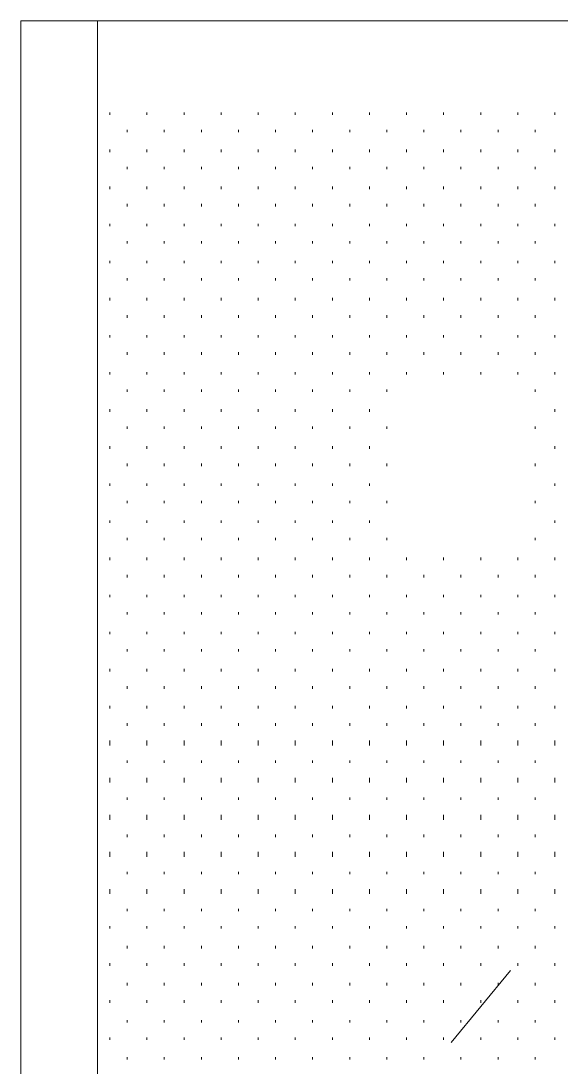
# Model space of a CAD drawing. Header units: inches. Extents: x -6061 to 13621, y -296 to 7483.
# Drawn here: x -5528.98 to -5511.48, y -126.41 to -92.54 of the extents above; entities that cross this region are included whole.
import ezdxf

# ---------------------------------------------------------------- set-up
doc = ezdxf.new("R2010")
doc.units = ezdxf.units.IN
doc.header["$MEASUREMENT"] = 0
doc.layers.get('0').update_dxf_attribs({"linetype": 'CONTINUOUS'})

msp = doc.modelspace()

# ---------------------------------------------------------------- linework, layer by layer
at = {"color": 7, "linetype": 'Continuous', "lineweight": 9, "true_color": 0x000007}
for p, q in [((-5528.97741, -92.53575), (-5526.49461, -92.53575)), ((-5528.97741, -92.53575), (-5528.97741, -184.55973)), ((-5526.49461, -184.55973), (-5526.49461, -92.53575)), ((-5526.49461, -95.01855), (-5526.49461, -92.53575)), ((-5490.45388, -92.53575), (-5526.49461, -92.53575)), ((-5526.49461, -95.01855), (-5526.49461, -184.55973)), ((-5513.11949, -123.2905), (-5515.04167, -125.61312))]:
    msp.add_line(p, q, dxfattribs=at)
at = {"color": 7, "linetype": 'Continuous', "lineweight": 18, "true_color": 0x000007}
for p, q in [((-5528.97741, -184.55973), (-5528.97741, -92.53575)), ((-5528.97741, -92.53575), (-5420.93533, -92.53575))]:
    msp.add_line(p, q, dxfattribs=at)
at = {"color": 7, "linetype": 'Continuous', "lineweight": 9, "true_color": 0xffffff}
for p, q in [((-5526.09415, -95.57919), (-5526.09415, -95.4991)), ((-5524.8928, -95.57919), (-5524.8928, -95.4991)), ((-5523.69144, -95.57919), (-5523.69144, -95.4991)), ((-5522.49008, -95.57919), (-5522.49008, -95.4991)), ((-5521.28872, -95.57919), (-5521.28872, -95.4991)), ((-5520.08737, -95.57919), (-5520.08737, -95.4991)), ((-5518.88601, -95.57919), (-5518.88601, -95.4991)), ((-5517.68465, -95.57919), (-5517.68465, -95.4991)), ((-5516.48329, -95.57919), (-5516.48329, -95.4991)), ((-5515.28194, -95.57919), (-5515.28194, -95.4991)), ((-5514.08058, -95.57919), (-5514.08058, -95.4991)), ((-5512.87922, -95.57919), (-5512.87922, -95.4991)), ((-5511.67786, -95.57919), (-5511.67786, -95.4991)), ((-5525.53352, -96.13982), (-5525.53352, -96.05973)), ((-5524.33216, -96.13982), (-5524.33216, -96.05973)), ((-5523.13081, -96.13982), (-5523.13081, -96.05973)), ((-5521.92945, -96.13982), (-5521.92945, -96.05973)), ((-5520.72809, -96.13982), (-5520.72809, -96.05973)), ((-5519.52673, -96.13982), (-5519.52673, -96.05973)), ((-5518.32538, -96.13982), (-5518.32538, -96.05973)), ((-5517.12402, -96.13982), (-5517.12402, -96.05973)), ((-5515.92266, -96.13982), (-5515.92266, -96.05973)), ((-5514.7213, -96.13982), (-5514.7213, -96.05973)), ((-5513.51995, -96.13982), (-5513.51995, -96.05973)), ((-5512.31859, -96.13982), (-5512.31859, -96.05973)), ((-5526.09415, -96.78054), (-5526.09415, -96.70045)), ((-5524.8928, -96.78054), (-5524.8928, -96.70045)), ((-5523.69144, -96.78054), (-5523.69144, -96.70045)), ((-5522.49008, -96.78054), (-5522.49008, -96.70045)), ((-5521.28872, -96.78054), (-5521.28872, -96.70045)), ((-5520.08737, -96.78054), (-5520.08737, -96.70045)), ((-5518.88601, -96.78054), (-5518.88601, -96.70045)), ((-5517.68465, -96.78054), (-5517.68465, -96.70045)), ((-5516.48329, -96.78054), (-5516.48329, -96.70045)), ((-5515.28194, -96.78054), (-5515.28194, -96.70045)), ((-5514.08058, -96.78054), (-5514.08058, -96.70045)), ((-5512.87922, -96.78054), (-5512.87922, -96.70045)), ((-5511.67786, -96.78054), (-5511.67786, -96.70045)), ((-5525.53352, -97.34118), (-5525.53352, -97.26109)), ((-5524.33216, -97.34118), (-5524.33216, -97.26109)), ((-5523.13081, -97.34118), (-5523.13081, -97.26109)), ((-5521.92945, -97.34118), (-5521.92945, -97.26109)), ((-5520.72809, -97.34118), (-5520.72809, -97.26109)), ((-5519.52673, -97.34118), (-5519.52673, -97.26109)), ((-5518.32538, -97.34118), (-5518.32538, -97.26109)), ((-5517.12402, -97.34118), (-5517.12402, -97.26109)), ((-5515.92266, -97.34118), (-5515.92266, -97.26109)), ((-5514.7213, -97.34118), (-5514.7213, -97.26109)), ((-5513.51995, -97.34118), (-5513.51995, -97.26109)), ((-5512.31859, -97.34118), (-5512.31859, -97.26109)), ((-5526.09415, -97.9819), (-5526.09415, -97.90181)), ((-5524.8928, -97.9819), (-5524.8928, -97.90181)), ((-5523.69144, -97.9819), (-5523.69144, -97.90181)), ((-5522.49008, -97.9819), (-5522.49008, -97.90181)), ((-5521.28872, -97.9819), (-5521.28872, -97.90181)), ((-5520.08737, -97.9819), (-5520.08737, -97.90181)), ((-5518.88601, -97.9819), (-5518.88601, -97.90181)), ((-5517.68465, -97.9819), (-5517.68465, -97.90181)), ((-5516.48329, -97.9819), (-5516.48329, -97.90181)), ((-5515.28194, -97.9819), (-5515.28194, -97.90181)), ((-5514.08058, -97.9819), (-5514.08058, -97.90181)), ((-5512.87922, -97.9819), (-5512.87922, -97.90181)), ((-5511.67786, -97.9819), (-5511.67786, -97.90181)), ((-5525.53352, -98.54253), (-5525.53352, -98.46244)), ((-5524.33216, -98.54253), (-5524.33216, -98.46244)), ((-5523.13081, -98.54253), (-5523.13081, -98.46244)), ((-5521.92945, -98.54253), (-5521.92945, -98.46244)), ((-5520.72809, -98.54253), (-5520.72809, -98.46244)), ((-5519.52673, -98.54253), (-5519.52673, -98.46244)), ((-5518.32538, -98.54253), (-5518.32538, -98.46244)), ((-5517.12402, -98.54253), (-5517.12402, -98.46244)), ((-5515.92266, -98.54253), (-5515.92266, -98.46244)), ((-5514.7213, -98.54253), (-5514.7213, -98.46244)), ((-5513.51995, -98.54253), (-5513.51995, -98.46244)), ((-5512.31859, -98.54253), (-5512.31859, -98.46244)), ((-5526.09415, -99.18326), (-5526.09415, -99.10317)), ((-5524.8928, -99.18326), (-5524.8928, -99.10317)), ((-5523.69144, -99.18326), (-5523.69144, -99.10317)), ((-5522.49008, -99.18326), (-5522.49008, -99.10317)), ((-5521.28872, -99.18326), (-5521.28872, -99.10317)), ((-5520.08737, -99.18326), (-5520.08737, -99.10317)), ((-5518.88601, -99.18326), (-5518.88601, -99.10317)), ((-5517.68465, -99.18326), (-5517.68465, -99.10317)), ((-5516.48329, -99.18326), (-5516.48329, -99.10317)), ((-5515.28194, -99.18326), (-5515.28194, -99.10317)), ((-5514.08058, -99.18326), (-5514.08058, -99.10317)), ((-5512.87922, -99.18326), (-5512.87922, -99.10317)), ((-5511.67786, -99.18326), (-5511.67786, -99.10317)), ((-5525.53352, -99.74389), (-5525.53352, -99.6638)), ((-5524.33216, -99.74389), (-5524.33216, -99.6638)), ((-5523.13081, -99.74389), (-5523.13081, -99.6638)), ((-5521.92945, -99.74389), (-5521.92945, -99.6638)), ((-5520.72809, -99.74389), (-5520.72809, -99.6638)), ((-5519.52673, -99.74389), (-5519.52673, -99.6638)), ((-5518.32538, -99.74389), (-5518.32538, -99.6638)), ((-5517.12402, -99.74389), (-5517.12402, -99.6638)), ((-5515.92266, -99.74389), (-5515.92266, -99.6638)), ((-5514.7213, -99.74389), (-5514.7213, -99.6638)), ((-5513.51995, -99.74389), (-5513.51995, -99.6638)), ((-5512.31859, -99.74389), (-5512.31859, -99.6638)), ((-5526.09415, -100.38462), (-5526.09415, -100.30453)), ((-5524.8928, -100.38462), (-5524.8928, -100.30453)), ((-5523.69144, -100.38462), (-5523.69144, -100.30453)), ((-5522.49008, -100.38462), (-5522.49008, -100.30453)), ((-5521.28872, -100.38462), (-5521.28872, -100.30453)), ((-5520.08737, -100.38462), (-5520.08737, -100.30453)), ((-5518.88601, -100.38462), (-5518.88601, -100.30453)), ((-5517.68465, -100.38462), (-5517.68465, -100.30453)), ((-5516.48329, -100.38462), (-5516.48329, -100.30453)), ((-5515.28194, -100.38462), (-5515.28194, -100.30453)), ((-5514.08058, -100.38462), (-5514.08058, -100.30453)), ((-5512.87922, -100.38462), (-5512.87922, -100.30453)), ((-5511.67786, -100.38462), (-5511.67786, -100.30453)), ((-5525.53352, -100.94525), (-5525.53352, -100.86516)), ((-5524.33216, -100.94525), (-5524.33216, -100.86516)), ((-5523.13081, -100.94525), (-5523.13081, -100.86516)), ((-5521.92945, -100.94525), (-5521.92945, -100.86516)), ((-5520.72809, -100.94525), (-5520.72809, -100.86516)), ((-5519.52673, -100.94525), (-5519.52673, -100.86516)), ((-5518.32538, -100.94525), (-5518.32538, -100.86516)), ((-5517.12402, -100.94525), (-5517.12402, -100.86516)), ((-5515.92266, -100.94525), (-5515.92266, -100.86516)), ((-5514.7213, -100.94525), (-5514.7213, -100.86516)), ((-5513.51995, -100.94525), (-5513.51995, -100.86516)), ((-5512.31859, -100.94525), (-5512.31859, -100.86516)), ((-5526.09415, -101.58597), (-5526.09415, -101.50588)), ((-5524.8928, -101.58597), (-5524.8928, -101.50588)), ((-5523.69144, -101.58597), (-5523.69144, -101.50588)), ((-5522.49008, -101.58597), (-5522.49008, -101.50588)), ((-5521.28872, -101.58597), (-5521.28872, -101.50588)), ((-5520.08737, -101.58597), (-5520.08737, -101.50588)), ((-5518.88601, -101.58597), (-5518.88601, -101.50588)), ((-5517.68465, -101.58597), (-5517.68465, -101.50588)), ((-5516.48329, -101.58597), (-5516.48329, -101.50588)), ((-5515.28194, -101.58597), (-5515.28194, -101.50588)), ((-5514.08058, -101.58597), (-5514.08058, -101.50588)), ((-5512.87922, -101.58597), (-5512.87922, -101.50588)), ((-5511.67786, -101.58597), (-5511.67786, -101.50588)), ((-5525.53352, -102.14661), (-5525.53352, -102.06652)), ((-5524.33216, -102.14661), (-5524.33216, -102.06652)), ((-5523.13081, -102.14661), (-5523.13081, -102.06652)), ((-5521.92945, -102.14661), (-5521.92945, -102.06652)), ((-5520.72809, -102.14661), (-5520.72809, -102.06652)), ((-5519.52673, -102.14661), (-5519.52673, -102.06652)), ((-5518.32538, -102.14661), (-5518.32538, -102.06652)), ((-5517.12402, -102.14661), (-5517.12402, -102.06652)), ((-5515.92266, -102.14661), (-5515.92266, -102.06652)), ((-5514.7213, -102.14661), (-5514.7213, -102.06652)), ((-5513.51995, -102.14661), (-5513.51995, -102.06652)), ((-5512.31859, -102.14661), (-5512.31859, -102.06652)), ((-5526.09415, -102.78733), (-5526.09415, -102.70724)), ((-5524.8928, -102.78733), (-5524.8928, -102.70724)), ((-5523.69144, -102.78733), (-5523.69144, -102.70724)), ((-5522.49008, -102.78733), (-5522.49008, -102.70724)), ((-5521.28872, -102.78733), (-5521.28872, -102.70724)), ((-5520.08737, -102.78733), (-5520.08737, -102.70724)), ((-5518.88601, -102.78733), (-5518.88601, -102.70724)), ((-5517.68465, -102.78733), (-5517.68465, -102.70724)), ((-5516.48329, -102.78733), (-5516.48329, -102.70724)), ((-5515.28194, -102.78733), (-5515.28194, -102.70724)), ((-5514.08058, -102.78733), (-5514.08058, -102.70724)), ((-5512.87922, -102.78733), (-5512.87922, -102.70724)), ((-5511.67786, -102.78733), (-5511.67786, -102.70724)), ((-5525.53352, -103.34796), (-5525.53352, -103.26787)), ((-5524.33216, -103.34796), (-5524.33216, -103.26787)), ((-5523.13081, -103.34796), (-5523.13081, -103.26787)), ((-5521.92945, -103.34796), (-5521.92945, -103.26787)), ((-5520.72809, -103.34796), (-5520.72809, -103.26787)), ((-5519.52673, -103.34796), (-5519.52673, -103.26787)), ((-5518.32538, -103.34796), (-5518.32538, -103.26787)), ((-5517.12402, -103.34796), (-5517.12402, -103.26787)), ((-5515.92266, -103.34796), (-5515.92266, -103.26787)), ((-5514.7213, -103.34796), (-5514.7213, -103.26787)), ((-5513.51995, -103.34796), (-5513.51995, -103.26787)), ((-5512.31859, -103.34796), (-5512.31859, -103.26787)), ((-5526.09415, -103.98869), (-5526.09415, -103.9086)), ((-5524.8928, -103.98869), (-5524.8928, -103.9086)), ((-5523.69144, -103.98869), (-5523.69144, -103.9086)), ((-5522.49008, -103.98869), (-5522.49008, -103.9086)), ((-5521.28872, -103.98869), (-5521.28872, -103.9086)), ((-5520.08737, -103.98869), (-5520.08737, -103.9086)), ((-5518.88601, -103.98869), (-5518.88601, -103.9086)), ((-5517.68465, -103.98869), (-5517.68465, -103.9086)), ((-5516.48329, -103.98869), (-5516.48329, -103.9086)), ((-5515.28194, -103.98869), (-5515.28194, -103.9086)), ((-5514.08058, -103.98869), (-5514.08058, -103.9086)), ((-5512.87922, -103.98869), (-5512.87922, -103.9086)), ((-5511.67786, -103.98869), (-5511.67786, -103.9086)), ((-5525.53352, -104.54932), (-5525.53352, -104.46923)), ((-5524.33216, -104.54932), (-5524.33216, -104.46923)), ((-5523.13081, -104.54932), (-5523.13081, -104.46923)), ((-5521.92945, -104.54932), (-5521.92945, -104.46923)), ((-5520.72809, -104.54932), (-5520.72809, -104.46923)), ((-5519.52673, -104.54932), (-5519.52673, -104.46923)), ((-5518.32538, -104.54932), (-5518.32538, -104.46923)), ((-5517.12402, -104.54932), (-5517.12402, -104.46923)), ((-5512.31859, -104.54932), (-5512.31859, -104.46923)), ((-5526.09415, -105.19005), (-5526.09415, -105.10995)), ((-5524.8928, -105.19005), (-5524.8928, -105.10995)), ((-5523.69144, -105.19005), (-5523.69144, -105.10995)), ((-5522.49008, -105.19005), (-5522.49008, -105.10995)), ((-5521.28872, -105.19005), (-5521.28872, -105.10995)), ((-5520.08737, -105.19005), (-5520.08737, -105.10995)), ((-5518.88601, -105.19005), (-5518.88601, -105.10995)), ((-5517.68465, -105.19005), (-5517.68465, -105.10995)), ((-5511.67786, -105.19005), (-5511.67786, -105.10995)), ((-5525.53352, -105.75068), (-5525.53352, -105.67059)), ((-5524.33216, -105.75068), (-5524.33216, -105.67059)), ((-5523.13081, -105.75068), (-5523.13081, -105.67059)), ((-5521.92945, -105.75068), (-5521.92945, -105.67059)), ((-5520.72809, -105.75068), (-5520.72809, -105.67059)), ((-5519.52673, -105.75068), (-5519.52673, -105.67059)), ((-5518.32538, -105.75068), (-5518.32538, -105.67059)), ((-5517.12402, -105.75068), (-5517.12402, -105.67059)), ((-5512.31859, -105.75068), (-5512.31859, -105.67059)), ((-5526.09415, -106.3914), (-5526.09415, -106.31131)), ((-5524.8928, -106.3914), (-5524.8928, -106.31131)), ((-5523.69144, -106.3914), (-5523.69144, -106.31131)), ((-5522.49008, -106.3914), (-5522.49008, -106.31131)), ((-5521.28872, -106.3914), (-5521.28872, -106.31131)), ((-5520.08737, -106.3914), (-5520.08737, -106.31131)), ((-5518.88601, -106.3914), (-5518.88601, -106.31131)), ((-5517.68465, -106.3914), (-5517.68465, -106.31131)), ((-5511.67786, -106.3914), (-5511.67786, -106.31131)), ((-5525.53352, -106.95204), (-5525.53352, -106.87195)), ((-5524.33216, -106.95204), (-5524.33216, -106.87195)), ((-5523.13081, -106.95204), (-5523.13081, -106.87195)), ((-5521.92945, -106.95204), (-5521.92945, -106.87195)), ((-5520.72809, -106.95204), (-5520.72809, -106.87195)), ((-5519.52673, -106.95204), (-5519.52673, -106.87195)), ((-5518.32538, -106.95204), (-5518.32538, -106.87195)), ((-5517.12402, -106.95204), (-5517.12402, -106.87195)), ((-5512.31859, -106.95204), (-5512.31859, -106.87195)), ((-5526.09415, -107.59276), (-5526.09415, -107.51267)), ((-5524.8928, -107.59276), (-5524.8928, -107.51267)), ((-5523.69144, -107.59276), (-5523.69144, -107.51267)), ((-5522.49008, -107.59276), (-5522.49008, -107.51267)), ((-5521.28872, -107.59276), (-5521.28872, -107.51267)), ((-5520.08737, -107.59276), (-5520.08737, -107.51267)), ((-5518.88601, -107.59276), (-5518.88601, -107.51267)), ((-5517.68465, -107.59276), (-5517.68465, -107.51267)), ((-5511.67786, -107.59276), (-5511.67786, -107.51267)), ((-5525.53352, -108.15339), (-5525.53352, -108.0733)), ((-5524.33216, -108.15339), (-5524.33216, -108.0733)), ((-5523.13081, -108.15339), (-5523.13081, -108.0733)), ((-5521.92945, -108.15339), (-5521.92945, -108.0733)), ((-5520.72809, -108.15339), (-5520.72809, -108.0733)), ((-5519.52673, -108.15339), (-5519.52673, -108.0733)), ((-5518.32538, -108.15339), (-5518.32538, -108.0733)), ((-5517.12402, -108.15339), (-5517.12402, -108.0733)), ((-5512.31859, -108.15339), (-5512.31859, -108.0733)), ((-5526.09415, -108.79412), (-5526.09415, -108.71403)), ((-5524.8928, -108.79412), (-5524.8928, -108.71403)), ((-5523.69144, -108.79412), (-5523.69144, -108.71403)), ((-5522.49008, -108.79412), (-5522.49008, -108.71403)), ((-5521.28872, -108.79412), (-5521.28872, -108.71403)), ((-5520.08737, -108.79412), (-5520.08737, -108.71403)), ((-5518.88601, -108.79412), (-5518.88601, -108.71403)), ((-5517.68465, -108.79412), (-5517.68465, -108.71403)), ((-5511.67786, -108.79412), (-5511.67786, -108.71403)), ((-5525.53352, -109.35475), (-5525.53352, -109.27466)), ((-5524.33216, -109.35475), (-5524.33216, -109.27466)), ((-5523.13081, -109.35475), (-5523.13081, -109.27466)), ((-5521.92945, -109.35475), (-5521.92945, -109.27466)), ((-5520.72809, -109.35475), (-5520.72809, -109.27466)), ((-5519.52673, -109.35475), (-5519.52673, -109.27466)), ((-5518.32538, -109.35475), (-5518.32538, -109.27466)), ((-5517.12402, -109.35475), (-5517.12402, -109.27466)), ((-5512.31859, -109.35475), (-5512.31859, -109.27466)), ((-5526.09415, -109.99548), (-5526.09415, -109.91538)), ((-5524.8928, -109.99548), (-5524.8928, -109.91538)), ((-5523.69144, -109.99548), (-5523.69144, -109.91538)), ((-5522.49008, -109.99548), (-5522.49008, -109.91538)), ((-5521.28872, -109.99548), (-5521.28872, -109.91538)), ((-5520.08737, -109.99548), (-5520.08737, -109.91538)), ((-5518.88601, -109.99548), (-5518.88601, -109.91538)), ((-5517.68465, -109.99548), (-5517.68465, -109.91538)), ((-5516.48329, -109.99548), (-5516.48329, -109.91538)), ((-5515.28194, -109.99548), (-5515.28194, -109.91538)), ((-5514.08058, -109.99548), (-5514.08058, -109.91538)), ((-5512.87922, -109.99548), (-5512.87922, -109.91538)), ((-5511.67786, -109.99548), (-5511.67786, -109.91538)), ((-5525.53352, -110.55611), (-5525.53352, -110.47602)), ((-5524.33216, -110.55611), (-5524.33216, -110.47602)), ((-5523.13081, -110.55611), (-5523.13081, -110.47602)), ((-5521.92945, -110.55611), (-5521.92945, -110.47602)), ((-5520.72809, -110.55611), (-5520.72809, -110.47602)), ((-5519.52673, -110.55611), (-5519.52673, -110.47602)), ((-5518.32538, -110.55611), (-5518.32538, -110.47602)), ((-5517.12402, -110.55611), (-5517.12402, -110.47602)), ((-5515.92266, -110.55611), (-5515.92266, -110.47602)), ((-5514.7213, -110.55611), (-5514.7213, -110.47602)), ((-5513.51995, -110.55611), (-5513.51995, -110.47602)), ((-5512.31859, -110.55611), (-5512.31859, -110.47602)), ((-5526.09415, -111.19683), (-5526.09415, -111.11674)), ((-5524.8928, -111.19683), (-5524.8928, -111.11674)), ((-5523.69144, -111.19683), (-5523.69144, -111.11674)), ((-5522.49008, -111.19683), (-5522.49008, -111.11674)), ((-5521.28872, -111.19683), (-5521.28872, -111.11674)), ((-5520.08737, -111.19683), (-5520.08737, -111.11674)), ((-5518.88601, -111.19683), (-5518.88601, -111.11674)), ((-5517.68465, -111.19683), (-5517.68465, -111.11674)), ((-5516.48329, -111.19683), (-5516.48329, -111.11674)), ((-5515.28194, -111.19683), (-5515.28194, -111.11674)), ((-5514.08058, -111.19683), (-5514.08058, -111.11674)), ((-5512.87922, -111.19683), (-5512.87922, -111.11674)), ((-5511.67786, -111.19683), (-5511.67786, -111.11674)), ((-5525.53352, -111.75747), (-5525.53352, -111.67738)), ((-5524.33216, -111.75747), (-5524.33216, -111.67738)), ((-5523.13081, -111.75747), (-5523.13081, -111.67738)), ((-5521.92945, -111.75747), (-5521.92945, -111.67738)), ((-5520.72809, -111.75747), (-5520.72809, -111.67738)), ((-5519.52673, -111.75747), (-5519.52673, -111.67738)), ((-5518.32538, -111.75747), (-5518.32538, -111.67738)), ((-5517.12402, -111.75747), (-5517.12402, -111.67738)), ((-5515.92266, -111.75747), (-5515.92266, -111.67738)), ((-5514.7213, -111.75747), (-5514.7213, -111.67738)), ((-5513.51995, -111.75747), (-5513.51995, -111.67738)), ((-5512.31859, -111.75747), (-5512.31859, -111.67738)), ((-5526.09415, -112.39819), (-5526.09415, -112.3181)), ((-5524.8928, -112.39819), (-5524.8928, -112.3181)), ((-5523.69144, -112.39819), (-5523.69144, -112.3181)), ((-5522.49008, -112.39819), (-5522.49008, -112.3181)), ((-5521.28872, -112.39819), (-5521.28872, -112.3181)), ((-5520.08737, -112.39819), (-5520.08737, -112.3181)), ((-5518.88601, -112.39819), (-5518.88601, -112.3181)), ((-5517.68465, -112.39819), (-5517.68465, -112.3181)), ((-5516.48329, -112.39819), (-5516.48329, -112.3181)), ((-5515.28194, -112.39819), (-5515.28194, -112.3181)), ((-5514.08058, -112.39819), (-5514.08058, -112.3181)), ((-5512.87922, -112.39819), (-5512.87922, -112.3181)), ((-5511.67786, -112.39819), (-5511.67786, -112.3181)), ((-5525.53352, -112.95882), (-5525.53352, -112.87873)), ((-5524.33216, -112.95882), (-5524.33216, -112.87873)), ((-5523.13081, -112.95882), (-5523.13081, -112.87873)), ((-5521.92945, -112.95882), (-5521.92945, -112.87873)), ((-5520.72809, -112.95882), (-5520.72809, -112.87873)), ((-5519.52673, -112.95882), (-5519.52673, -112.87873)), ((-5518.32538, -112.95882), (-5518.32538, -112.87873)), ((-5517.12402, -112.95882), (-5517.12402, -112.87873)), ((-5515.92266, -112.95882), (-5515.92266, -112.87873)), ((-5514.7213, -112.95882), (-5514.7213, -112.87873)), ((-5513.51995, -112.95882), (-5513.51995, -112.87873)), ((-5512.31859, -112.95882), (-5512.31859, -112.87873)), ((-5526.09415, -113.59955), (-5526.09415, -113.51946)), ((-5524.8928, -113.59955), (-5524.8928, -113.51946)), ((-5523.69144, -113.59955), (-5523.69144, -113.51946)), ((-5522.49008, -113.59955), (-5522.49008, -113.51946)), ((-5521.28872, -113.59955), (-5521.28872, -113.51946)), ((-5520.08737, -113.59955), (-5520.08737, -113.51946)), ((-5518.88601, -113.59955), (-5518.88601, -113.51946)), ((-5517.68465, -113.59955), (-5517.68465, -113.51946)), ((-5516.48329, -113.59955), (-5516.48329, -113.51946)), ((-5515.28194, -113.59955), (-5515.28194, -113.51946)), ((-5514.08058, -113.59955), (-5514.08058, -113.51946)), ((-5512.87922, -113.59955), (-5512.87922, -113.51946)), ((-5511.67786, -113.59955), (-5511.67786, -113.51946)), ((-5525.53352, -114.16018), (-5525.53352, -114.08009)), ((-5524.33216, -114.16018), (-5524.33216, -114.08009)), ((-5523.13081, -114.16018), (-5523.13081, -114.08009)), ((-5521.92945, -114.16018), (-5521.92945, -114.08009)), ((-5520.72809, -114.16018), (-5520.72809, -114.08009)), ((-5519.52673, -114.16018), (-5519.52673, -114.08009)), ((-5518.32538, -114.16018), (-5518.32538, -114.08009)), ((-5517.12402, -114.16018), (-5517.12402, -114.08009)), ((-5515.92266, -114.16018), (-5515.92266, -114.08009)), ((-5514.7213, -114.16018), (-5514.7213, -114.08009)), ((-5513.51995, -114.16018), (-5513.51995, -114.08009)), ((-5512.31859, -114.16018), (-5512.31859, -114.08009)), ((-5526.09415, -114.80091), (-5526.09415, -114.72081)), ((-5524.8928, -114.80091), (-5524.8928, -114.72081)), ((-5523.69144, -114.80091), (-5523.69144, -114.72081)), ((-5522.49008, -114.80091), (-5522.49008, -114.72081)), ((-5521.28872, -114.80091), (-5521.28872, -114.72081)), ((-5520.08737, -114.80091), (-5520.08737, -114.72081)), ((-5518.88601, -114.80091), (-5518.88601, -114.72081)), ((-5517.68465, -114.80091), (-5517.68465, -114.72081)), ((-5516.48329, -114.80091), (-5516.48329, -114.72081)), ((-5515.28194, -114.80091), (-5515.28194, -114.72081)), ((-5514.08058, -114.80091), (-5514.08058, -114.72081)), ((-5512.87922, -114.80091), (-5512.87922, -114.72081)), ((-5511.67786, -114.80091), (-5511.67786, -114.72081)), ((-5525.53352, -115.36154), (-5525.53352, -115.28145)), ((-5524.33216, -115.36154), (-5524.33216, -115.28145)), ((-5523.13081, -115.36154), (-5523.13081, -115.28145)), ((-5521.92945, -115.36154), (-5521.92945, -115.28145)), ((-5520.72809, -115.36154), (-5520.72809, -115.28145)), ((-5519.52673, -115.36154), (-5519.52673, -115.28145)), ((-5518.32538, -115.36154), (-5518.32538, -115.28145)), ((-5517.12402, -115.36154), (-5517.12402, -115.28145)), ((-5515.92266, -115.36154), (-5515.92266, -115.28145)), ((-5514.7213, -115.36154), (-5514.7213, -115.28145)), ((-5513.51995, -115.36154), (-5513.51995, -115.28145)), ((-5512.31859, -115.36154), (-5512.31859, -115.28145)), ((-5526.09415, -116.00226), (-5526.09415, -115.84208)), ((-5524.8928, -116.00226), (-5524.8928, -115.84208)), ((-5523.69144, -116.00226), (-5523.69144, -115.84208)), ((-5522.49008, -116.00226), (-5522.49008, -115.84208)), ((-5521.28872, -116.00226), (-5521.28872, -115.84208)), ((-5520.08737, -116.00226), (-5520.08737, -115.84208)), ((-5518.88601, -116.00226), (-5518.88601, -115.84208)), ((-5517.68465, -116.00226), (-5517.68465, -115.84208)), ((-5516.48329, -116.00226), (-5516.48329, -115.84208)), ((-5515.28194, -116.00226), (-5515.28194, -115.84208)), ((-5514.08058, -116.00226), (-5514.08058, -115.84208)), ((-5512.87922, -116.00226), (-5512.87922, -115.84208)), ((-5511.67786, -116.00226), (-5511.67786, -115.84208)), ((-5525.53352, -116.5629), (-5525.53352, -116.48281)), ((-5524.33216, -116.5629), (-5524.33216, -116.48281)), ((-5523.13081, -116.5629), (-5523.13081, -116.48281)), ((-5521.92945, -116.5629), (-5521.92945, -116.48281)), ((-5520.72809, -116.5629), (-5520.72809, -116.48281)), ((-5519.52673, -116.5629), (-5519.52673, -116.48281)), ((-5518.32538, -116.5629), (-5518.32538, -116.48281)), ((-5517.12402, -116.5629), (-5517.12402, -116.48281)), ((-5515.92266, -116.5629), (-5515.92266, -116.48281)), ((-5514.7213, -116.5629), (-5514.7213, -116.48281)), ((-5513.51995, -116.5629), (-5513.51995, -116.48281)), ((-5512.31859, -116.5629), (-5512.31859, -116.48281)), ((-5526.09415, -117.20362), (-5526.09415, -117.04344)), ((-5524.8928, -117.20362), (-5524.8928, -117.04344)), ((-5523.69144, -117.20362), (-5523.69144, -117.04344)), ((-5522.49008, -117.20362), (-5522.49008, -117.04344)), ((-5521.28872, -117.20362), (-5521.28872, -117.04344)), ((-5520.08737, -117.20362), (-5520.08737, -117.04344)), ((-5518.88601, -117.20362), (-5518.88601, -117.04344)), ((-5517.68465, -117.20362), (-5517.68465, -117.04344)), ((-5516.48329, -117.20362), (-5516.48329, -117.04344)), ((-5515.28194, -117.20362), (-5515.28194, -117.04344)), ((-5514.08058, -117.20362), (-5514.08058, -117.04344)), ((-5512.87922, -117.20362), (-5512.87922, -117.04344)), ((-5511.67786, -117.20362), (-5511.67786, -117.04344)), ((-5525.53352, -117.76425), (-5525.53352, -117.68416)), ((-5524.33216, -117.76425), (-5524.33216, -117.68416)), ((-5523.13081, -117.76425), (-5523.13081, -117.68416)), ((-5521.92945, -117.76425), (-5521.92945, -117.68416)), ((-5520.72809, -117.76425), (-5520.72809, -117.68416)), ((-5519.52673, -117.76425), (-5519.52673, -117.68416)), ((-5518.32538, -117.76425), (-5518.32538, -117.68416)), ((-5517.12402, -117.76425), (-5517.12402, -117.68416)), ((-5515.92266, -117.76425), (-5515.92266, -117.68416)), ((-5514.7213, -117.76425), (-5514.7213, -117.68416)), ((-5513.51995, -117.76425), (-5513.51995, -117.68416)), ((-5512.31859, -117.76425), (-5512.31859, -117.68416)), ((-5526.09415, -118.40498), (-5526.09415, -118.2448)), ((-5524.8928, -118.40498), (-5524.8928, -118.2448)), ((-5523.69144, -118.40498), (-5523.69144, -118.2448)), ((-5522.49008, -118.40498), (-5522.49008, -118.2448)), ((-5521.28872, -118.40498), (-5521.28872, -118.2448)), ((-5520.08737, -118.40498), (-5520.08737, -118.2448)), ((-5518.88601, -118.40498), (-5518.88601, -118.2448)), ((-5517.68465, -118.40498), (-5517.68465, -118.2448)), ((-5516.48329, -118.40498), (-5516.48329, -118.2448)), ((-5515.28194, -118.40498), (-5515.28194, -118.2448)), ((-5514.08058, -118.40498), (-5514.08058, -118.2448)), ((-5512.87922, -118.40498), (-5512.87922, -118.2448)), ((-5511.67786, -118.40498), (-5511.67786, -118.2448)), ((-5525.53352, -118.96561), (-5525.53352, -118.88552)), ((-5524.33216, -118.96561), (-5524.33216, -118.88552)), ((-5523.13081, -118.96561), (-5523.13081, -118.88552)), ((-5521.92945, -118.96561), (-5521.92945, -118.88552)), ((-5520.72809, -118.96561), (-5520.72809, -118.88552)), ((-5519.52673, -118.96561), (-5519.52673, -118.88552)), ((-5518.32538, -118.96561), (-5518.32538, -118.88552)), ((-5517.12402, -118.96561), (-5517.12402, -118.88552)), ((-5515.92266, -118.96561), (-5515.92266, -118.88552)), ((-5514.7213, -118.96561), (-5514.7213, -118.88552)), ((-5513.51995, -118.96561), (-5513.51995, -118.88552)), ((-5512.31859, -118.96561), (-5512.31859, -118.88552)), ((-5526.09415, -119.60634), (-5526.09415, -119.44615)), ((-5524.8928, -119.60634), (-5524.8928, -119.44615)), ((-5523.69144, -119.60634), (-5523.69144, -119.44615)), ((-5522.49008, -119.60634), (-5522.49008, -119.44615)), ((-5521.28872, -119.60634), (-5521.28872, -119.44615)), ((-5520.08737, -119.60634), (-5520.08737, -119.44615)), ((-5518.88601, -119.60634), (-5518.88601, -119.44615)), ((-5517.68465, -119.60634), (-5517.68465, -119.44615)), ((-5516.48329, -119.60634), (-5516.48329, -119.44615)), ((-5515.28194, -119.60634), (-5515.28194, -119.44615)), ((-5514.08058, -119.60634), (-5514.08058, -119.44615)), ((-5512.87922, -119.60634), (-5512.87922, -119.44615)), ((-5511.67786, -119.60634), (-5511.67786, -119.44615)), ((-5525.53352, -120.16697), (-5525.53352, -120.08688)), ((-5524.33216, -120.16697), (-5524.33216, -120.08688)), ((-5523.13081, -120.16697), (-5523.13081, -120.08688)), ((-5521.92945, -120.16697), (-5521.92945, -120.08688)), ((-5520.72809, -120.16697), (-5520.72809, -120.08688)), ((-5519.52673, -120.16697), (-5519.52673, -120.08688)), ((-5518.32538, -120.16697), (-5518.32538, -120.08688)), ((-5517.12402, -120.16697), (-5517.12402, -120.08688)), ((-5515.92266, -120.16697), (-5515.92266, -120.08688)), ((-5514.7213, -120.16697), (-5514.7213, -120.08688)), ((-5513.51995, -120.16697), (-5513.51995, -120.08688)), ((-5512.31859, -120.16697), (-5512.31859, -120.08688)), ((-5526.09415, -120.80769), (-5526.09415, -120.64751)), ((-5524.8928, -120.80769), (-5524.8928, -120.64751)), ((-5523.69144, -120.80769), (-5523.69144, -120.64751)), ((-5522.49008, -120.80769), (-5522.49008, -120.64751)), ((-5521.28872, -120.80769), (-5521.28872, -120.64751)), ((-5520.08737, -120.80769), (-5520.08737, -120.64751)), ((-5518.88601, -120.80769), (-5518.88601, -120.64751)), ((-5517.68465, -120.80769), (-5517.68465, -120.64751)), ((-5516.48329, -120.80769), (-5516.48329, -120.64751)), ((-5515.28194, -120.80769), (-5515.28194, -120.64751)), ((-5514.08058, -120.80769), (-5514.08058, -120.64751)), ((-5512.87922, -120.80769), (-5512.87922, -120.64751)), ((-5511.67786, -120.80769), (-5511.67786, -120.64751)), ((-5525.53352, -121.36833), (-5525.53352, -121.28824)), ((-5524.33216, -121.36833), (-5524.33216, -121.28824)), ((-5523.13081, -121.36833), (-5523.13081, -121.28824)), ((-5521.92945, -121.36833), (-5521.92945, -121.28824)), ((-5520.72809, -121.36833), (-5520.72809, -121.28824)), ((-5519.52673, -121.36833), (-5519.52673, -121.28824)), ((-5518.32538, -121.36833), (-5518.32538, -121.28824)), ((-5517.12402, -121.36833), (-5517.12402, -121.28824)), ((-5515.92266, -121.36833), (-5515.92266, -121.28824)), ((-5514.7213, -121.36833), (-5514.7213, -121.28824)), ((-5513.51995, -121.36833), (-5513.51995, -121.28824)), ((-5512.31859, -121.36833), (-5512.31859, -121.28824)), ((-5526.09415, -121.92896), (-5526.09415, -121.84887)), ((-5524.8928, -121.92896), (-5524.8928, -121.84887)), ((-5523.69144, -121.92896), (-5523.69144, -121.84887)), ((-5522.49008, -121.92896), (-5522.49008, -121.84887)), ((-5521.28872, -121.92896), (-5521.28872, -121.84887)), ((-5520.08737, -121.92896), (-5520.08737, -121.84887)), ((-5518.88601, -121.92896), (-5518.88601, -121.84887)), ((-5517.68465, -121.92896), (-5517.68465, -121.84887)), ((-5516.48329, -121.92896), (-5516.48329, -121.84887)), ((-5515.28194, -121.92896), (-5515.28194, -121.84887)), ((-5514.08058, -121.92896), (-5514.08058, -121.84887)), ((-5512.87922, -121.92896), (-5512.87922, -121.84887)), ((-5511.67786, -121.92896), (-5511.67786, -121.84887)), ((-5525.53352, -122.56968), (-5525.53352, -122.48959)), ((-5524.33216, -122.56968), (-5524.33216, -122.48959)), ((-5523.13081, -122.56968), (-5523.13081, -122.48959)), ((-5521.92945, -122.56968), (-5521.92945, -122.48959)), ((-5520.72809, -122.56968), (-5520.72809, -122.48959)), ((-5519.52673, -122.56968), (-5519.52673, -122.48959)), ((-5518.32538, -122.56968), (-5518.32538, -122.48959)), ((-5517.12402, -122.56968), (-5517.12402, -122.48959)), ((-5515.92266, -122.56968), (-5515.92266, -122.48959)), ((-5514.7213, -122.56968), (-5514.7213, -122.48959)), ((-5513.51995, -122.56968), (-5513.51995, -122.48959)), ((-5512.31859, -122.56968), (-5512.31859, -122.48959)), ((-5526.09415, -123.13032), (-5526.09415, -123.05023)), ((-5524.8928, -123.13032), (-5524.8928, -123.05023)), ((-5523.69144, -123.13032), (-5523.69144, -123.05023)), ((-5522.49008, -123.13032), (-5522.49008, -123.05023)), ((-5521.28872, -123.13032), (-5521.28872, -123.05023)), ((-5520.08737, -123.13032), (-5520.08737, -123.05023)), ((-5518.88601, -123.13032), (-5518.88601, -123.05023)), ((-5517.68465, -123.13032), (-5517.68465, -123.05023)), ((-5516.48329, -123.13032), (-5516.48329, -123.05023)), ((-5515.28194, -123.13032), (-5515.28194, -123.05023)), ((-5514.08058, -123.13032), (-5514.08058, -123.05023)), ((-5512.87922, -123.13032), (-5512.87922, -123.05023)), ((-5511.67786, -123.13032), (-5511.67786, -123.05023)), ((-5525.53352, -123.77104), (-5525.53352, -123.69095)), ((-5524.33216, -123.77104), (-5524.33216, -123.69095)), ((-5523.13081, -123.77104), (-5523.13081, -123.69095)), ((-5521.92945, -123.77104), (-5521.92945, -123.69095)), ((-5520.72809, -123.77104), (-5520.72809, -123.69095)), ((-5519.52673, -123.77104), (-5519.52673, -123.69095)), ((-5518.32538, -123.77104), (-5518.32538, -123.69095)), ((-5517.12402, -123.77104), (-5517.12402, -123.69095)), ((-5515.92266, -123.77104), (-5515.92266, -123.69095)), ((-5514.7213, -123.77104), (-5514.7213, -123.69095)), ((-5513.51995, -123.77104), (-5513.51995, -123.69095)), ((-5512.31859, -123.77104), (-5512.31859, -123.69095)), ((-5526.09415, -124.33167), (-5526.09415, -124.25158)), ((-5524.8928, -124.33167), (-5524.8928, -124.25158)), ((-5523.69144, -124.33167), (-5523.69144, -124.25158)), ((-5522.49008, -124.33167), (-5522.49008, -124.25158)), ((-5521.28872, -124.33167), (-5521.28872, -124.25158)), ((-5520.08737, -124.33167), (-5520.08737, -124.25158)), ((-5518.88601, -124.33167), (-5518.88601, -124.25158)), ((-5517.68465, -124.33167), (-5517.68465, -124.25158)), ((-5516.48329, -124.33167), (-5516.48329, -124.25158)), ((-5515.28194, -124.33167), (-5515.28194, -124.25158)), ((-5514.08058, -124.33167), (-5514.08058, -124.25158)), ((-5512.87922, -124.33167), (-5512.87922, -124.25158)), ((-5511.67786, -124.33167), (-5511.67786, -124.25158)), ((-5525.53352, -124.9724), (-5525.53352, -124.89231)), ((-5524.33216, -124.9724), (-5524.33216, -124.89231)), ((-5523.13081, -124.9724), (-5523.13081, -124.89231)), ((-5521.92945, -124.9724), (-5521.92945, -124.89231)), ((-5520.72809, -124.9724), (-5520.72809, -124.89231)), ((-5519.52673, -124.9724), (-5519.52673, -124.89231)), ((-5518.32538, -124.9724), (-5518.32538, -124.89231)), ((-5517.12402, -124.9724), (-5517.12402, -124.89231)), ((-5515.92266, -124.9724), (-5515.92266, -124.89231)), ((-5514.7213, -124.9724), (-5514.7213, -124.89231)), ((-5513.51995, -124.9724), (-5513.51995, -124.89231)), ((-5512.31859, -124.9724), (-5512.31859, -124.89231)), ((-5526.09415, -125.53303), (-5526.09415, -125.45294)), ((-5524.8928, -125.53303), (-5524.8928, -125.45294)), ((-5523.69144, -125.53303), (-5523.69144, -125.45294)), ((-5522.49008, -125.53303), (-5522.49008, -125.45294)), ((-5521.28872, -125.53303), (-5521.28872, -125.45294)), ((-5520.08737, -125.53303), (-5520.08737, -125.45294)), ((-5518.88601, -125.53303), (-5518.88601, -125.45294)), ((-5517.68465, -125.53303), (-5517.68465, -125.45294)), ((-5516.48329, -125.53303), (-5516.48329, -125.45294)), ((-5515.28194, -125.53303), (-5515.28194, -125.45294)), ((-5514.08058, -125.53303), (-5514.08058, -125.45294)), ((-5512.87922, -125.53303), (-5512.87922, -125.45294)), ((-5511.67786, -125.53303), (-5511.67786, -125.45294)), ((-5525.53352, -126.17376), (-5525.53352, -126.09367)), ((-5524.33216, -126.17376), (-5524.33216, -126.09367)), ((-5523.13081, -126.17376), (-5523.13081, -126.09367)), ((-5521.92945, -126.17376), (-5521.92945, -126.09367)), ((-5520.72809, -126.17376), (-5520.72809, -126.09367)), ((-5519.52673, -126.17376), (-5519.52673, -126.09367)), ((-5518.32538, -126.17376), (-5518.32538, -126.09367)), ((-5517.12402, -126.17376), (-5517.12402, -126.09367)), ((-5515.92266, -126.17376), (-5515.92266, -126.09367)), ((-5514.7213, -126.17376), (-5514.7213, -126.09367)), ((-5513.51995, -126.17376), (-5513.51995, -126.09367)), ((-5512.31859, -126.17376), (-5512.31859, -126.09367))]:
    msp.add_line(p, q, dxfattribs=at)

doc.saveas('drawing.dxf')
